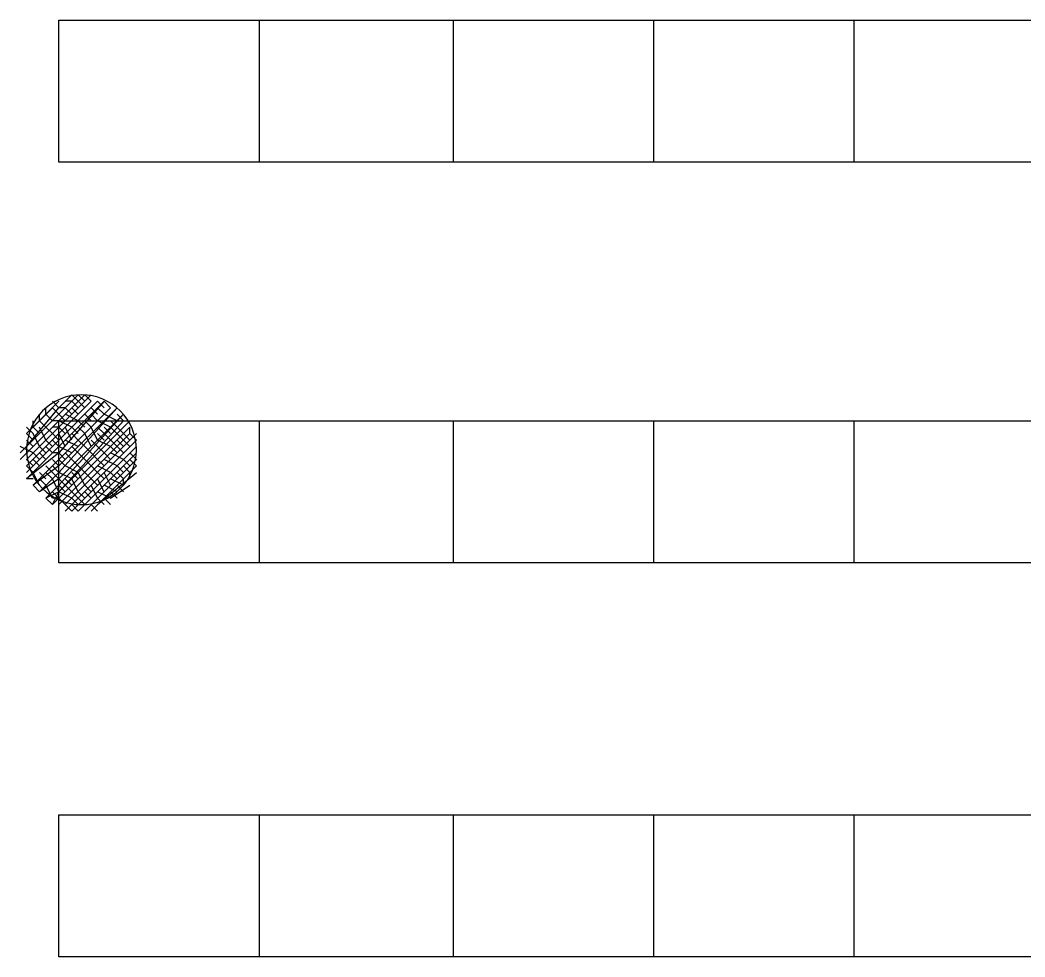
# Model space of a CAD drawing. Header units: millimetres. Extents: x 14 to 406, y 10 to 287.
# Drawn here: x 320.53 to 327.12, y 127.35 to 133.49 of the extents above; entities that cross this region are included whole.
import ezdxf

# ---------------------------------------------------------------- set-up
doc = ezdxf.new("R2010")
doc.units = ezdxf.units.MM
doc.header["$MEASUREMENT"] = 0
doc.layers.get('0').update_dxf_attribs({"linetype": 'CONTINUOUS'})

msp = doc.modelspace()

# ---------------------------------------------------------------- linework, layer by layer
at = {"color": 0, "linetype": 'Continuous', "lineweight": 25, "true_color": 0x000007}
for p, q in [((322.1002, 133.4911), (322.1002, 132.5598)), ((323.3702, 133.4911), (323.3702, 132.5598)), ((324.6825, 133.4911), (324.6825, 132.5598)), ((325.9949, 133.4911), (325.9949, 132.5598)), ((320.9572, 130.9934), (320.9149, 131.0358)), ((320.9995, 130.9934), (320.9572, 131.0358)), ((320.5762, 130.7818), (320.7879, 130.9934)), ((320.6185, 130.8241), (320.7455, 130.9511)), ((320.7032, 130.9088), (320.7032, 130.9511)), ((320.7879, 130.9088), (320.7455, 130.9511)), ((320.7455, 130.9511), (320.7455, 130.9511)), ((320.7879, 130.9934), (320.7879, 130.9934)), ((320.8725, 130.9934), (320.8302, 130.9934)), ((320.8725, 130.9088), (320.8302, 130.9511)), ((320.9149, 130.9511), (320.8725, 130.9934)), ((320.9149, 130.9088), (320.8725, 130.9511)), ((321.0419, 130.9088), (320.9995, 130.9511)), ((321.0842, 130.9511), (321.0419, 130.9934)), ((321.0842, 130.9088), (321.0419, 130.9511)), ((321.1265, 130.9511), (321.0842, 130.9934)), ((320.6185, 130.8241), (320.6185, 130.8664)), ((320.6609, 130.8664), (320.6609, 130.9088)), ((320.7032, 130.8241), (320.6609, 130.8664)), ((320.7455, 130.8664), (320.7032, 130.9088)), ((320.8302, 130.8664), (320.7879, 130.9088)), ((320.8725, 130.8241), (320.7879, 130.8664)), ((320.9149, 130.8664), (320.8302, 130.9088)), ((320.9572, 130.8241), (320.9149, 130.8664)), ((320.9995, 130.8664), (320.9572, 130.9088)), ((320.9995, 130.8241), (320.9572, 130.8664)), ((321.0419, 130.8664), (320.9995, 130.9088)), ((321.1689, 130.8664), (321.0842, 130.9088)), ((321.1689, 130.8241), (321.1265, 130.8664)), ((321.2112, 130.8664), (321.1689, 130.9088)), ((322.1002, 130.8664), (322.1002, 129.9351)), ((323.3702, 130.8664), (323.3702, 129.9351)), ((324.6825, 130.8664), (324.6825, 129.9351)), ((325.9949, 130.8664), (325.9949, 129.9351)), ((320.6609, 130.7818), (320.6185, 130.8241)), ((320.7032, 130.7394), (320.6609, 130.8241)), ((320.7455, 130.7818), (320.7032, 130.8241)), ((320.8725, 130.7394), (320.8302, 130.8241)), ((320.9149, 130.7818), (320.8725, 130.8241)), ((320.9572, 130.7818), (320.9149, 130.8241)), ((321.1265, 130.7818), (321.0842, 130.8241)), ((321.2112, 130.7818), (321.1689, 130.8241)), ((321.2535, 130.7818), (321.2535, 130.8241)), ((320.6185, 130.7394), (320.5762, 130.7818)), ((320.6185, 130.6971), (320.5762, 130.7394)), ((320.7455, 130.6971), (320.7032, 130.7394)), ((320.7879, 130.7394), (320.7455, 130.7818)), ((320.7879, 130.6971), (320.7455, 130.7394)), ((320.7879, 130.3161), (321.2535, 130.7818)), ((320.8302, 130.6971), (320.7879, 130.7818)), ((320.8302, 130.3161), (321.2959, 130.7818)), ((320.8302, 130.2738), (321.2959, 130.7394)), ((320.9149, 130.6971), (320.8302, 130.7394)), ((320.9149, 130.7394), (320.8725, 130.7818)), ((320.9572, 130.6971), (320.9149, 130.7394)), ((320.9995, 130.6971), (320.9572, 130.7818)), ((321.0419, 130.6971), (320.9995, 130.7394)), ((321.0842, 130.7394), (321.0419, 130.7818)), ((321.2112, 130.6971), (321.1689, 130.7394)), ((321.2535, 130.7394), (321.2112, 130.7818)), ((321.2959, 130.7394), (321.2535, 130.7818)), ((320.6185, 130.6548), (320.5339, 130.6971)), ((320.5762, 130.6971), (320.5762, 130.6971)), ((320.7032, 130.6548), (320.6609, 130.6971)), ((320.7455, 130.6548), (320.7032, 130.6971)), ((320.8725, 130.6548), (320.7879, 130.6971)), ((320.8725, 130.2738), (321.2959, 130.6971)), ((320.9149, 130.6548), (320.8725, 130.6971)), ((320.9995, 130.6548), (320.9572, 130.6971)), ((321.0842, 130.6548), (321.0419, 130.6971)), ((321.1689, 130.6548), (321.1265, 130.6971)), ((321.2959, 130.6971), (321.2959, 130.6971)), ((320.5762, 130.6124), (320.5762, 130.6124)), ((320.6185, 130.5701), (320.5762, 130.6124)), ((320.6609, 130.6124), (320.6185, 130.6548)), ((320.6609, 130.5701), (320.6185, 130.6124)), ((320.7032, 130.6124), (320.6609, 130.6548)), ((320.7879, 130.5701), (320.7455, 130.6124)), ((320.8302, 130.5701), (320.7879, 130.6124)), ((320.8725, 130.6124), (320.8302, 130.6548)), ((320.9149, 130.5701), (320.8725, 130.6124)), ((320.9149, 130.2738), (321.2959, 130.6548)), ((320.9572, 130.6124), (320.9149, 130.6548)), ((320.9572, 130.2738), (321.2959, 130.6124)), ((320.9995, 130.5701), (320.9572, 130.6124)), ((321.0419, 130.6124), (320.9995, 130.6548)), ((321.0842, 130.5701), (321.0419, 130.6124)), ((321.1265, 130.6124), (321.0842, 130.6548)), ((321.1689, 130.5701), (321.0842, 130.6124)), ((321.2112, 130.6124), (321.1265, 130.6548)), ((321.2535, 130.5701), (321.2112, 130.6124)), ((321.2959, 130.6124), (321.2535, 130.6548)), ((321.2959, 130.5701), (321.2535, 130.6124)), ((320.6185, 130.5278), (320.5762, 130.5701)), ((320.7879, 130.5278), (320.7455, 130.5701)), ((320.9572, 130.5278), (320.9149, 130.5701)), ((320.9995, 130.2738), (321.2959, 130.5701)), ((321.0419, 130.5278), (320.9995, 130.5701)), ((321.1265, 130.5278), (321.0419, 130.5701)), ((321.2112, 130.5278), (321.1689, 130.5701)), ((321.2535, 130.5278), (321.2112, 130.5701)), ((320.5762, 130.5278), (320.5762, 130.5278)), ((320.6185, 130.4854), (320.5762, 130.4854)), ((320.6609, 130.4431), (320.6185, 130.5278)), ((320.7032, 130.4854), (320.6609, 130.5278)), ((320.7032, 130.4431), (320.6609, 130.4854)), ((320.7455, 130.4854), (320.7032, 130.5278)), ((320.8725, 130.4431), (320.8302, 130.4854)), ((320.9149, 130.4854), (320.8725, 130.5278)), ((320.9995, 130.4854), (320.9572, 130.5278)), ((321.0419, 130.4431), (320.9995, 130.4854)), ((321.0419, 130.3161), (321.2959, 130.5278)), ((321.0842, 130.4854), (321.0419, 130.5278)), ((321.0842, 130.4008), (321.0419, 130.4854)), ((321.1265, 130.4431), (321.0842, 130.5278)), ((321.1689, 130.4854), (321.1265, 130.5278)), ((321.2112, 130.4431), (321.1265, 130.4854)), ((321.2112, 130.4854), (321.1689, 130.5278)), ((321.2112, 130.4431), (321.2112, 130.4854)), ((321.2535, 130.4854), (321.2535, 130.5278)), ((321.2959, 130.5278), (321.2959, 130.5278)), ((320.6609, 130.4008), (320.6185, 130.4431)), ((320.8302, 130.4008), (320.7879, 130.4431)), ((320.9995, 130.4008), (320.9572, 130.4431)), ((321.0419, 130.3584), (320.9995, 130.4431)), ((321.1689, 130.4008), (321.0842, 130.4431)), ((321.1265, 130.3584), (321.2535, 130.4431)), ((321.2112, 130.4008), (321.1689, 130.4431)), ((320.7455, 130.3161), (320.7032, 130.3584)), ((320.7879, 130.3584), (320.7455, 130.4008)), ((320.9149, 130.3161), (320.8725, 130.3584)), ((320.9572, 130.3584), (320.9149, 130.4008)), ((320.9995, 130.3584), (320.9572, 130.4008)), ((321.1265, 130.3584), (321.0419, 130.4008)), ((321.0842, 130.3161), (321.0419, 130.3584)), ((321.1265, 130.3161), (321.0842, 130.3584)), ((321.1689, 130.3584), (321.1265, 130.4008)), ((320.8725, 130.2738), (320.8302, 130.3161)), ((320.9149, 130.2738), (320.8725, 130.3161)), ((320.9572, 130.2738), (320.9572, 130.2738)), ((321.0419, 130.2738), (320.9995, 130.3161)), ((321.0419, 130.3161), (321.0419, 130.3161)), ((322.1002, 128.2841), (322.1002, 127.3528)), ((323.3702, 128.2841), (323.3702, 127.3528)), ((324.6825, 128.2841), (324.6825, 127.3528)), ((325.9949, 128.2841), (325.9949, 127.3528))]:
    msp.add_line(p, q, dxfattribs=at)
for points in [[(327.3072, 132.5598), (320.7879, 132.5598), (320.7879, 133.4911), (327.3072, 133.4911)], [(320.5339, 130.6548), (320.7879, 130.9088), (320.9149, 131.0358)], [(320.5339, 130.6124), (320.7879, 130.8664), (320.9572, 131.0358)], [(320.5762, 130.6971), (320.7879, 130.9511), (320.8725, 131.0358)], [(320.5762, 130.6124), (320.7879, 130.8241), (320.9995, 131.0358)], [(320.9572, 130.9511), (320.9149, 130.9934), (320.8725, 131.0358)], [(320.5762, 130.5701), (320.7879, 130.7818), (320.9995, 130.9934)], [(320.5762, 130.5278), (320.7879, 130.7394), (321.0419, 130.9934)], [(321.2112, 130.8664), (320.7879, 130.4008), (320.7032, 130.3584), (320.7879, 130.4431), (321.2112, 130.9088), (320.7879, 130.4854), (320.6609, 130.4008), (320.7879, 130.5278), (321.1689, 130.9511), (320.7879, 130.5701), (320.6185, 130.4431), (320.7879, 130.6124), (321.1265, 130.9511)], [(320.8302, 130.9511), (320.7879, 130.9511), (320.7455, 130.9934)], [(321.2535, 130.8241), (320.7879, 130.3584), (320.7455, 130.3161), (320.7879, 130.4008), (321.2535, 130.8664)], [(320.7879, 130.8241), (320.7879, 130.8664), (320.7455, 130.8664)], [(327.3072, 129.9351), (320.7879, 129.9351), (320.7879, 130.8664), (327.3072, 130.8664)], [(321.2535, 130.6971), (321.2112, 130.7394), (321.1265, 130.8241), (321.0419, 130.8664)], [(320.6609, 130.6971), (320.6185, 130.7818), (320.5762, 130.8241)], [(320.8302, 130.7818), (320.7879, 130.8241), (320.7455, 130.8241)], [(321.1265, 130.6971), (321.0419, 130.7394), (320.9995, 130.8241)], [(321.2112, 130.6548), (321.1689, 130.6971), (321.0842, 130.7818), (321.0419, 130.8241)], [(320.8302, 130.6124), (320.7879, 130.6548), (320.7455, 130.6548)], [(320.9572, 130.3161), (320.9149, 130.3584), (320.8302, 130.4431), (320.7879, 130.4854), (320.7455, 130.5278), (320.7032, 130.5701)], [(320.9572, 130.4431), (320.9149, 130.5278), (320.8302, 130.5701)], [(320.8725, 130.3584), (320.7879, 130.4008), (320.7455, 130.4854)], [(320.9149, 130.4008), (320.8725, 130.4854), (320.7879, 130.5278)], [(320.8302, 130.3161), (320.7879, 130.3584), (320.7455, 130.3584), (320.7032, 130.4431)], [(327.3072, 127.3528), (320.7879, 127.3528), (320.7879, 128.2841), (327.3072, 128.2841)]]:
    msp.add_lwpolyline(points, dxfattribs=at)
msp.add_lwpolyline([(321.0842, 130.9934), (320.7879, 130.6548), (320.5762, 130.4854), (320.7879, 130.6971)], close=True, dxfattribs=at)
for points in [[(320.936, 131.0358), (320.7373, 131.0358), (320.5762, 130.8747), (320.5762, 130.6759)], [(321.2959, 130.6759), (321.2959, 130.8747), (321.1348, 131.0358), (320.936, 131.0358)], [(320.5762, 130.6759), (320.5762, 130.4772), (320.7373, 130.3161), (320.936, 130.3161)], [(320.936, 130.3161), (321.1348, 130.3161), (321.2959, 130.4772), (321.2959, 130.6759)]]:
    msp.add_open_spline(points, degree=3, dxfattribs=at)

doc.saveas('drawing.dxf')
